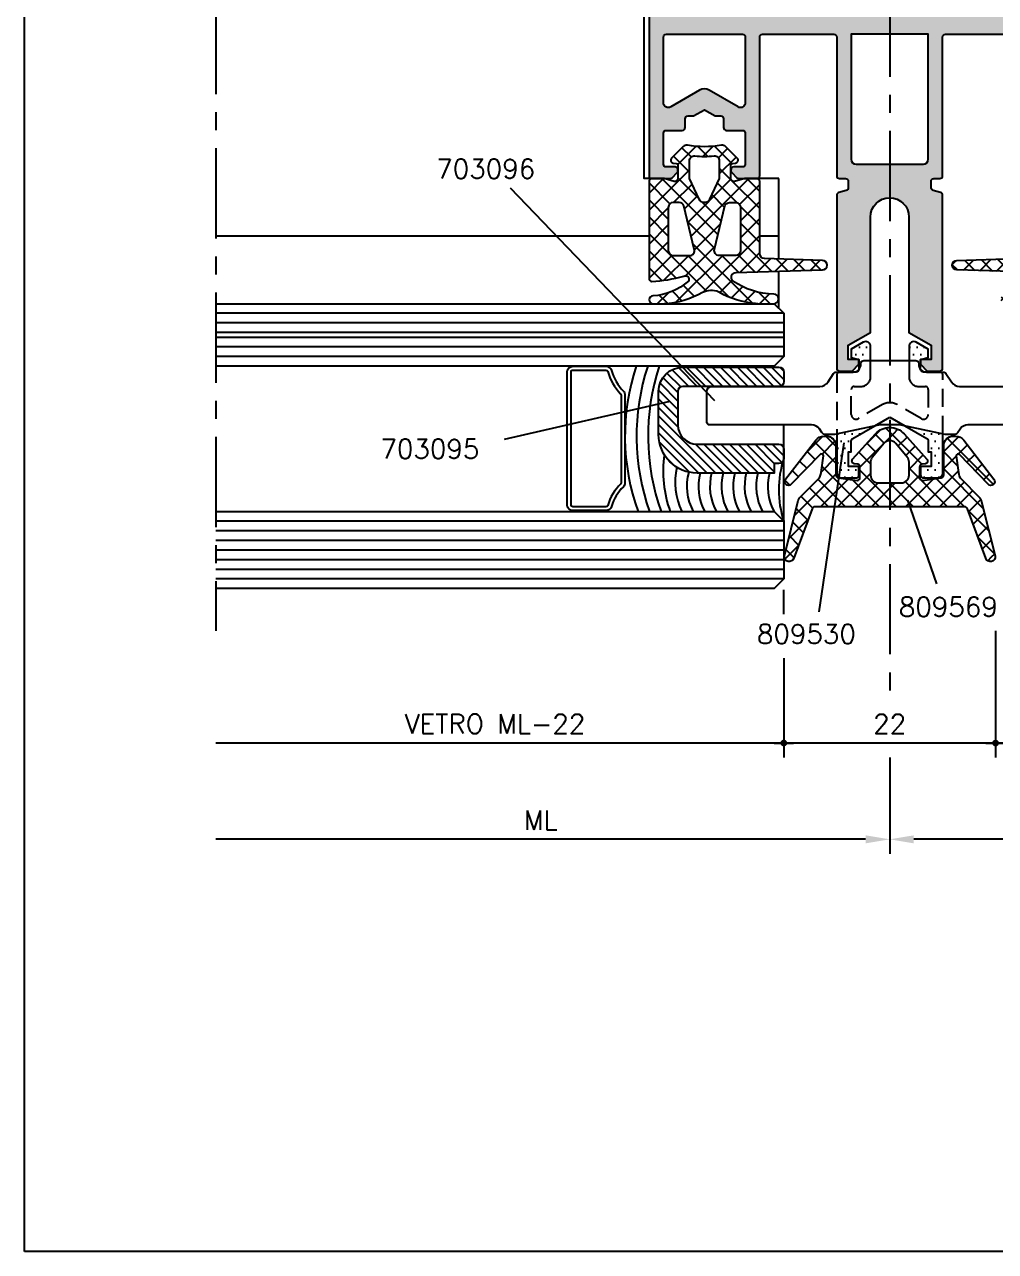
# Model space of a CAD drawing. Extents: x 0 to 1130, y -960 to 577.
# Drawn here: x 690 to 790.9, y 0 to 127.5 of the extents above; entities that cross this region are included whole.
import ezdxf

# ---------------------------------------------------------------- set-up
doc = ezdxf.new("R2010")
doc.units = 0
doc.header["$LTSCALE"] = 7.5
doc.header["$MEASUREMENT"] = 0
doc.linetypes.add('CENTER', pattern=[2, 1.25, -0.25, 0.25, -0.25])
doc.linetypes.add('HIDDEN', pattern=[0.375, 0.25, -0.125])
doc.layers.get('0').update_dxf_attribs({"linetype": 'CONTINUOUS'})
doc.layers.get('DEFPOINTS').update_dxf_attribs({"linetype": 'CONTINUOUS'})
for name, color, linetype in [('ASSI', 1, 'CENTER'), ('FILL', 8, 'CONTINUOUS'), ('FINE', 7, 'CONTINUOUS'), ('GOMMA', 3, 'CONTINUOUS'), ('GROSSA', 4, 'CONTINUOUS'), ('MARCHIO', 7, 'CONTINUOUS'), ('NASC', 7, 'HIDDEN'), ('QUOTE', 254, 'CONTINUOUS'), ('TESTO', 2, 'CONTINUOUS'), ('TRATTEGGI', 140, 'CONTINUOUS'), ('VETRO', 6, 'CONTINUOUS')]:
    doc.layers.add(name, color=color, linetype=linetype)
doc.styles.get("Standard").update_dxf_attribs({"font": 'romans.shx'})
doc.dimstyles.new('FRECCIA_1-1', dxfattribs={"dimtxt": 2, "dimasz": 2.5, "dimexe": 1.5, "dimexo": 1.5, "dimgap": 1, "dimtad": 3, "dimdsep": 46, "dimtxsty": 'Standard', "dimcen": 0, "dimclrt": 2, "dimaunit": 1, "dimadec": 0, "dimazin": 0, "dimtfac": 0.7, "dimtmove": 0, "dimatfit": 3, "dimfxl": 1, "dimtolj": 2, "dimarcsym": 0})
doc.dimstyles.new('SCALA_1-1$0', dxfattribs={"dimtxt": 2, "dimasz": 1, "dimexe": 1.5, "dimexo": 1.5, "dimgap": 1, "dimtad": 3, "dimdsep": 46, "dimtxsty": 'Standard', "dimblk1": 'PUNTO', "dimblk2": 'PUNTO', "dimsah": 1, "dimcen": 0.09, "dimclrt": 2, "dimadec": 0, "dimazin": 0, "dimtfac": 0.7, "dimtmove": 0, "dimatfit": 3, "dimldrblk": 'PUNTO', "dimfxl": 1, "dimtolj": 2, "dimarcsym": 0})
pattern_1 = [(45, (683.8072, 2e-07), (-0.8838835, 0.8838835), []), (135, (683.8072, 2e-07), (-0.8838835, -0.8838835), [])]

# ---------------------------------------------------------------- blocks, each defined once
blk = doc.blocks.new('PUNTO')
blk.add_line((-1, 0), (1, 0))
at = {"const_width": 0.35}
blk.add_lwpolyline([(-0.175, 0, 1), (0.175, 0, 1)], format="xyb", close=True, dxfattribs=at)
blk = doc.blocks.new('*D36')
at = {"layer": 'DEFPOINTS', "color": 0, "transparency": 16777216}
for p in [(790.87, 65.98), (768.87, 63.14), (768.87, 52.82)]:
    blk.add_point(p, dxfattribs=at)
at = {"layer": 'QUOTE', "color": 0, "lineweight": -2, "transparency": 16777216}
for p, q in [((790.87, 64.48), (790.87, 51.32)), ((768.87, 61.64), (768.87, 51.32)), ((789.87, 52.82), (769.87, 52.82))]:
    blk.add_line(p, q, dxfattribs=at)
at = {"layer": 'QUOTE', "color": 0, "lineweight": -2, "transparency": 16777216, "rotation": 180}
blk.add_blockref('PUNTO', (768.87, 52.82), dxfattribs=at)
at = {"layer": 'QUOTE', "color": 0, "lineweight": -2, "transparency": 16777216}
blk.add_blockref('PUNTO', (790.87, 52.82), dxfattribs=at)
at = {"layer": 'QUOTE', "color": 2, "transparency": 16777216, "insert": (779.87, 54.82), "char_height": 2, "attachment_point": 5}
blk.add_mtext('\\A2;22', dxfattribs=at)
blk = doc.blocks.new('*D37')
at = {"layer": 'DEFPOINTS', "color": 0, "transparency": 16777216}
for p in [(790.87, 65.98), (849.87, 64.58), (849.87, 52.82)]:
    blk.add_point(p, dxfattribs=at)
at = {"layer": 'QUOTE', "color": 0, "lineweight": -2, "transparency": 16777216}
for p, q in [((790.87, 64.48), (790.87, 51.32)), ((791.87, 52.82), (849.87, 52.82))]:
    blk.add_line(p, q, dxfattribs=at)
at = {"layer": 'QUOTE', "color": 0, "lineweight": -2, "transparency": 16777216, "rotation": 180}
blk.add_blockref('PUNTO', (790.87, 52.82), dxfattribs=at)
at = {"layer": 'QUOTE', "color": 2, "transparency": 16777216, "insert": (820.87, 54.82), "char_height": 2, "attachment_point": 5}
blk.add_mtext('\\A2;VETRO ML-22', dxfattribs=at)
blk = doc.blocks.new('_None')
blk = doc.blocks.new('*D38')
at = {"layer": 'DEFPOINTS', "color": 0, "transparency": 16777216}
for p in [(709.87, 73.47), (768.87, 63.14), (709.87, 52.82)]:
    blk.add_point(p, dxfattribs=at)
at = {"layer": 'QUOTE', "color": 0, "lineweight": -2, "transparency": 16777216}
for p, q in [((768.87, 61.64), (768.87, 51.32)), ((767.87, 52.82), (709.87, 52.82))]:
    blk.add_line(p, q, dxfattribs=at)
blk.add_blockref('PUNTO', (768.87, 52.82), dxfattribs=at)
at = {"layer": 'QUOTE', "color": 2, "transparency": 16777216, "insert": (738.87, 54.82), "char_height": 2, "attachment_point": 5}
blk.add_mtext('\\A2;VETRO ML-22', dxfattribs=at)
blk = doc.blocks.new('*D39')
at = {"layer": 'DEFPOINTS', "color": 0, "transparency": 16777216}
for p in [(849.87, 64.58), (779.87, 52.82), (779.87, 42.82)]:
    blk.add_point(p, dxfattribs=at)
at = {"layer": 'QUOTE', "color": 0, "lineweight": -2, "transparency": 16777216}
for p, q in [((779.87, 51.32), (779.87, 41.32)), ((849.87, 42.82), (782.37, 42.82))]:
    blk.add_line(p, q, dxfattribs=at)
at = {"layer": 'QUOTE', "color": 0, "transparency": 16777216}
blk.add_solid([(782.37, 43.23), (782.37, 42.4), (779.87, 42.82)], dxfattribs=at)
at = {"layer": 'QUOTE', "color": 2, "transparency": 16777216, "insert": (816.12, 44.82), "char_height": 2, "attachment_point": 5}
blk.add_mtext('\\A2;ML', dxfattribs=at)
blk = doc.blocks.new('*D40')
at = {"layer": 'DEFPOINTS', "color": 0, "transparency": 16777216}
for p in [(709.87, 64.58), (779.87, 52.82), (709.87, 42.82)]:
    blk.add_point(p, dxfattribs=at)
at = {"layer": 'QUOTE', "color": 0, "lineweight": -2, "transparency": 16777216}
for p, q in [((779.87, 51.32), (779.87, 41.32)), ((777.37, 42.82), (709.87, 42.82))]:
    blk.add_line(p, q, dxfattribs=at)
at = {"layer": 'QUOTE', "color": 0, "transparency": 16777216}
blk.add_solid([(777.37, 43.23), (777.37, 42.4), (779.87, 42.82)], dxfattribs=at)
at = {"layer": 'QUOTE', "color": 2, "transparency": 16777216, "insert": (743.62, 44.82), "char_height": 2, "attachment_point": 5}
blk.add_mtext('\\A2;ML', dxfattribs=at)

msp = doc.modelspace()

# ---------------------------------------------------------------- hatches: boundary and pattern name
at = {"layer": 'FILL'}
h = msp.add_hatch(color=253, dxfattribs=at)
edge = h.paths.add_edge_path(flags=16)
edge.add_arc((757.1708, 212.5675), 0.3, 90, 180)
edge.add_line((756.8708, 212.5675), (756.8708, 128.7675))
edge.add_arc((757.1708, 128.7675), 0.3, 180, 270)
edge.add_line((757.1708, 128.4675), (802.5708, 128.4675))
edge.add_arc((802.5708, 128.7675), 0.3, 270, 360)
edge.add_line((802.8708, 128.7675), (802.8708, 212.5675))
edge.add_arc((802.5708, 212.5675), 0.3, 0, 90)
edge.add_line((802.5708, 212.8675), (757.1708, 212.8675))
edge = h.paths.add_edge_path()
edge.add_line((764.5708, 112.6675), (763.6708, 112.6675))
edge.add_arc((763.6708, 112.3675), 0.3, 90, 180)
edge.add_line((763.3708, 112.3675), (763.3708, 112.2918))
edge.add_arc((763.6708, 112.2918), 0.3, 180, 225)
edge.add_line((763.4587, 112.0796), (763.983, 111.5554))
edge.add_arc((764.1951, 111.7675), 0.3, 225, 270)
edge.add_line((764.1951, 111.4675), (766.0708, 111.4675))
edge.add_arc((766.0708, 111.7675), 0.3, 270, 360)
edge.add_line((766.3708, 111.7675), (766.3708, 126.1675))
edge.add_arc((766.6708, 126.1675), 0.3, 90, 180, ccw=False)
edge.add_line((766.6708, 126.4675), (774.0708, 126.4675))
edge.add_arc((774.0708, 126.1675), 0.3, 0, 90, ccw=False)
edge.add_line((774.3708, 126.1675), (774.3708, 111.7675))
edge.add_arc((774.6708, 111.7675), 0.3, 180, 270)
edge.add_line((774.6708, 111.4675), (775.2708, 111.4675))
edge.add_arc((775.2708, 111.1675), 0.3, 0, 90, ccw=False)
edge.add_line((775.5708, 111.1675), (775.5708, 110.5192))
edge.add_arc((775.2708, 110.5192), 0.3, -75, 0, ccw=False)
edge.add_line((775.3485, 110.2295), (774.5932, 110.0271))
edge.add_arc((774.6708, 109.7373), 0.3, 105, 180)
edge.add_line((774.3708, 109.7373), (774.3708, 91.7675))
edge.add_arc((774.6708, 91.7675), 0.3, 180, 270)
edge.add_line((774.6708, 91.4675), (775.9708, 91.4675))
edge.add_line((775.9708, 91.4675), (776.6708, 92.1675))
edge.add_line((776.6708, 92.1675), (776.6708, 92.6675))
edge.add_line((776.6708, 92.6675), (775.5708, 92.6675))
edge.add_line((775.5708, 92.6675), (775.5708, 94.1396))
edge.add_line((775.5708, 94.1396), (777.8708, 95.4675))
edge.add_line((777.8708, 95.4675), (777.8708, 107.4675))
edge.add_arc((779.8708, 107.4675), 2, 0, 180, ccw=False)
edge.add_line((781.8708, 107.4675), (781.8708, 95.4675))
edge.add_line((781.8708, 95.4675), (784.1708, 94.1396))
edge.add_line((784.1708, 94.1396), (784.1708, 92.6675))
edge.add_line((784.1708, 92.6675), (783.0708, 92.6675))
edge.add_line((783.0708, 92.6675), (783.0708, 92.1675))
edge.add_line((783.0708, 92.1675), (783.7708, 91.4675))
edge.add_line((783.7708, 91.4675), (785.0708, 91.4675))
edge.add_arc((785.0708, 91.7675), 0.3, 270, 360)
edge.add_line((785.3708, 91.7675), (785.3708, 109.7373))
edge.add_arc((785.0708, 109.7373), 0.3, 0, 75)
edge.add_line((785.1485, 110.0271), (784.3932, 110.2295))
edge.add_arc((784.4708, 110.5192), 0.3, 180, 255, ccw=False)
edge.add_line((784.1708, 110.5192), (784.1708, 110.6675))
edge.add_line((784.1708, 110.6675), (784.1708, 111.1675))
edge.add_arc((784.4708, 111.1675), 0.3, 90, 180, ccw=False)
edge.add_line((784.4708, 111.4675), (785.0708, 111.4675))
edge.add_arc((785.0708, 111.7675), 0.3, 270, 360)
edge.add_line((785.3708, 111.7675), (785.3708, 126.1675))
edge.add_arc((785.6708, 126.1675), 0.3, 90, 180, ccw=False)
edge.add_line((785.6708, 126.4675), (793.0708, 126.4675))
edge.add_arc((793.0708, 126.1675), 0.3, 0, 90, ccw=False)
edge.add_line((793.3708, 126.1675), (793.3708, 111.7675))
edge.add_arc((793.6708, 111.7675), 0.3, 180, 270)
edge.add_line((793.6708, 111.4675), (795.5466, 111.4675))
edge.add_arc((795.5466, 111.7675), 0.3, 270, 315)
edge.add_line((795.7587, 111.5554), (796.283, 112.0796))
edge.add_arc((796.0708, 112.2918), 0.3, 315, 360)
edge.add_line((796.3708, 112.2918), (796.3708, 112.3675))
edge.add_arc((796.0708, 112.3675), 0.3, 0, 90)
edge.add_line((796.0708, 112.6675), (795.1708, 112.6675))
edge.add_arc((795.1708, 112.9675), 0.3, 180, 270, ccw=False)
edge.add_line((794.8708, 112.9675), (794.8708, 116.1675))
edge.add_arc((795.1708, 116.1675), 0.3, 90, 180, ccw=False)
edge.add_line((795.1708, 116.4675), (796.8208, 116.4675))
edge.add_arc((796.8208, 116.7675), 0.3, 270, 360)
edge.add_line((797.1208, 116.7675), (797.1208, 117.6675))
edge.add_arc((797.4208, 117.6675), 0.3, 90, 180, ccw=False)
edge.add_line((797.4208, 117.9675), (797.9869, 117.9675))
edge.add_line((797.9869, 117.9675), (799.1208, 118.6222))
edge.add_line((799.1208, 118.6222), (800.2548, 117.9675))
edge.add_line((800.2548, 117.9675), (800.8208, 117.9675))
edge.add_arc((800.8208, 117.6675), 0.3, 0, 90, ccw=False)
edge.add_line((801.1208, 117.6675), (801.1208, 116.7675))
edge.add_arc((801.4208, 116.7675), 0.3, 180, 270)
edge.add_line((801.4208, 116.4675), (803.0708, 116.4675))
edge.add_arc((803.0708, 116.1675), 0.3, 0, 90, ccw=False)
edge.add_line((803.3708, 116.1675), (803.3708, 112.9675))
edge.add_arc((803.0708, 112.9675), 0.3, 270, 360, ccw=False)
edge.add_line((803.0708, 112.6675), (802.1708, 112.6675))
edge.add_arc((802.1708, 112.3675), 0.3, 90, 180)
edge.add_line((801.8708, 112.3675), (801.8708, 112.2918))
edge.add_arc((802.1708, 112.2918), 0.3, 180, 225)
edge.add_line((801.9587, 112.0796), (802.483, 111.5554))
edge.add_arc((802.6951, 111.7675), 0.3, 225, 270)
edge.add_line((802.6951, 111.4675), (804.5708, 111.4675))
edge.add_arc((804.5708, 111.7675), 0.3, 270, 360)
edge.add_line((804.8708, 111.7675), (804.8708, 215.4675))
edge.add_arc((803.8708, 215.4675), 1, 0, 90)
edge.add_line((803.8708, 216.4675), (755.8708, 216.4675))
edge.add_arc((755.8708, 215.4675), 1, 90, 180)
edge.add_line((754.8708, 215.4675), (754.8708, 111.7675))
edge.add_arc((755.1708, 111.7675), 0.3, 180, 270)
edge.add_line((755.1708, 111.4675), (757.0466, 111.4675))
edge.add_arc((757.0466, 111.7675), 0.3, 270, 315)
edge.add_line((757.2587, 111.5554), (757.783, 112.0796))
edge.add_arc((757.5708, 112.2918), 0.3, 315, 360)
edge.add_line((757.8708, 112.2918), (757.8708, 112.3675))
edge.add_arc((757.5708, 112.3675), 0.3, 0, 90)
edge.add_line((757.5708, 112.6675), (756.6708, 112.6675))
edge.add_arc((756.6708, 112.9675), 0.3, 180, 270, ccw=False)
edge.add_line((756.3708, 112.9675), (756.3708, 116.1675))
edge.add_arc((756.6708, 116.1675), 0.3, 90, 180, ccw=False)
edge.add_line((756.6708, 116.4675), (758.3208, 116.4675))
edge.add_arc((758.3208, 116.7675), 0.3, 270, 360)
edge.add_line((758.6208, 116.7675), (758.6208, 117.6675))
edge.add_arc((758.9208, 117.6675), 0.3, 90, 180, ccw=False)
edge.add_line((758.9208, 117.9675), (759.4869, 117.9675))
edge.add_line((759.4869, 117.9675), (760.6208, 118.6222))
edge.add_line((760.6208, 118.6222), (761.7548, 117.9675))
edge.add_line((761.7548, 117.9675), (762.3208, 117.9675))
edge.add_arc((762.3208, 117.6675), 0.3, 0, 90, ccw=False)
edge.add_line((762.6208, 117.6675), (762.6208, 116.7675))
edge.add_arc((762.9208, 116.7675), 0.3, 180, 270)
edge.add_line((762.9208, 116.4675), (764.5708, 116.4675))
edge.add_arc((764.5708, 116.1675), 0.3, 0, 90, ccw=False)
edge.add_line((764.8708, 116.1675), (764.8708, 112.9675))
edge.add_arc((764.5708, 112.9675), 0.3, -90, 0, ccw=False)
edge = h.paths.add_edge_path(flags=16)
edge.add_line((756.3708, 119.3439), (756.3708, 126.1675))
edge.add_arc((756.6708, 126.1675), 0.3, 90, 180, ccw=False)
edge.add_line((756.6708, 126.4675), (764.5708, 126.4675))
edge.add_arc((764.5708, 126.1675), 0.3, 0, 90, ccw=False)
edge.add_line((764.8708, 126.1675), (764.8708, 119.3439))
edge.add_arc((764.3708, 119.3439), 0.5, -120, 0, ccw=False)
edge.add_line((764.1208, 118.9109), (761.1208, 120.6429))
edge.add_arc((760.6208, 119.7769), 1, 60, 120)
edge.add_line((760.1208, 120.6429), (757.1208, 118.9109))
edge.add_arc((756.8708, 119.3439), 0.5, 180, 300, ccw=False)
edge = h.paths.add_edge_path(flags=16)
edge.add_line((783.8708, 113.4675), (783.8708, 126.4675))
edge.add_line((783.8708, 126.4675), (775.8708, 126.4675))
edge.add_line((775.8708, 126.4675), (775.8708, 113.4675))
edge.add_arc((776.3708, 113.4675), 0.5, 180, 270)
edge.add_line((776.3708, 112.9675), (783.3708, 112.9675))
edge.add_arc((783.3708, 113.4675), 0.5, 270, 360)
edge = h.paths.add_edge_path(flags=16)
edge.add_arc((799.1208, 119.7769), 1, 60, 120, ccw=False)
edge.add_line((799.6208, 120.6429), (802.6208, 118.9109))
edge.add_arc((802.8708, 119.3439), 0.5, 240, 360)
edge.add_line((803.3708, 119.3439), (803.3708, 126.1675))
edge.add_arc((803.0708, 126.1675), 0.3, 0, 90)
edge.add_line((803.0708, 126.4675), (795.1708, 126.4675))
edge.add_arc((795.1708, 126.1675), 0.3, 90, 180)
edge.add_line((794.8708, 126.1675), (794.8708, 119.3439))
edge.add_arc((795.3708, 119.3439), 0.5, 180, 300)
edge.add_line((795.6208, 118.9109), (798.6208, 120.6429))
h = msp.add_hatch(dxfattribs=at)
h.set_pattern_fill('ANSI37', color=137, scale=10, style=0)
h.set_pattern_definition(pattern_1)
h.paths.add_polyline_path([(760.6208, 99.7423, 0.02794882), (760.4164, 99.6521), (759.9595, 99.433, -0.11061204), (756.2219, 98.4718), (755.2124, 98.4718, -0.92924617), (755.2708, 99.2675, 0.16496881), (758.9554, 100.8011, 0.79048834), (758.48, 101.3199, -0.0531271), (755.1708, 100.7723, -0.41421356), (754.8708, 101.0723), (754.8708, 111.1675, -0.41421356), (755.1708, 111.4675), (756.3722, 111.4675, -0.06554346), (756.4499, 111.4573), (757.4932, 111.1777, 0.49314543), (757.8708, 111.4675), (757.8708, 112.8451, 0.38887873), (757.6883, 113.0443), (757.3935, 113.0701, -0.63707026), (757.2075, 113.5811), (758.4158, 114.7894, -0.24541991), (758.8576, 114.928, 0.04434286), (760.6208, 114.7713), (760.6208, 113.7713, -0.0226568), (759.6161, 113.8169, 0.44100912), (759.0708, 113.3189), (759.0708, 111.4675), (760.0771, 109.3097, 0.29147342), (760.6208, 108.9632)])
h.paths.add_polyline_path([(758.4842, 108.6153, 0.32883045), (758.0066, 108.9675), (757.3708, 108.9675, 0.41421356), (756.8708, 108.4675), (756.8708, 103.9675, 0.41421356), (757.3708, 103.4675), (759.0893, 103.4675, 0.5050829), (759.567, 104.1153)], flags=16)
h.paths.add_polyline_path([(760.6208, 108.9632, 0.29147342), (761.1646, 109.3097), (762.1708, 111.4675), (762.1708, 113.3189, 0.44100912), (761.6256, 113.8169, -0.0226568), (760.6208, 113.7713), (760.6208, 114.7713, 0.04434286), (762.3841, 114.928, -0.24541991), (762.8258, 114.7894), (764.0341, 113.5811, -0.63707026), (763.8482, 113.0701), (763.5534, 113.0443, 0.38887873), (763.3708, 112.8451), (763.3708, 111.4675, 0.49314543), (763.7485, 111.1777), (764.83, 111.4675), (766.0708, 111.4675, -0.41421356), (766.3708, 111.1675), (766.3708, 103.6524, 0.4052433), (766.8555, 103.1526), (769.1182, 103.0831), (768.4312, 101.8304), (763.9054, 101.6908, 0.67565586), (763.5859, 100.8198, 0.14945272), (767.845, 99.4674, -0.92574555), (767.8988, 98.4718), (766.3547, 98.4718, -0.09819273), (762.529, 99.4612), (762.1069, 99.7107, 0.19269455), (760.6208, 99.7423)])
h.paths.add_polyline_path([(761.6747, 104.1153, 0.5050829), (762.1523, 103.4675), (763.8708, 103.4675, 0.41421356), (764.3708, 103.9675), (764.3708, 108.4675, 0.41421356), (763.8708, 108.9675), (763.2351, 108.9675, 0.32883045), (762.7574, 108.6153)], flags=16)
h.paths.add_polyline_path([(768.4312, 101.8304), (769.1182, 103.0831), (772.8862, 102.9673, -0.96973923), (772.8862, 101.9677)])
h = msp.add_hatch(dxfattribs=at)
h.set_pattern_fill('ANSI37', color=137, scale=10, style=0)
h.set_pattern_definition(pattern_1)
h.paths.add_polyline_path([(799.1208, 99.7423, -0.02794882), (799.3253, 99.6521), (799.7822, 99.433, 0.11061204), (803.5198, 98.4718), (804.5293, 98.4718, 0.92924617), (804.4708, 99.2675, -0.16496881), (800.7863, 100.8011, -0.79048834), (801.2617, 101.3199, 0.0531271), (804.5708, 100.7723, 0.41421356), (804.8708, 101.0723), (804.8708, 111.1675, 0.41421356), (804.5708, 111.4675), (803.3694, 111.4675, 0.06554346), (803.2918, 111.4573), (802.2485, 111.1777, -0.49314543), (801.8708, 111.4675), (801.8708, 112.8451, -0.38887873), (802.0534, 113.0443), (802.3482, 113.0701, 0.63707026), (802.5341, 113.5811), (801.3258, 114.7894, 0.24541991), (800.8841, 114.928, -0.04434286), (799.1208, 114.7713), (799.1208, 113.7713, 0.0226568), (800.1256, 113.8169, -0.44100912), (800.6708, 113.3189), (800.6708, 111.4675), (799.6646, 109.3097, -0.29147342), (799.1208, 108.9632)])
h.paths.add_polyline_path([(801.2574, 108.6153, -0.32883045), (801.7351, 108.9675), (802.3708, 108.9675, -0.41421356), (802.8708, 108.4675), (802.8708, 103.9675, -0.41421356), (802.3708, 103.4675), (800.6523, 103.4675, -0.5050829), (800.1747, 104.1153)], flags=16)
h.paths.add_polyline_path([(799.1208, 108.9632, -0.29147342), (798.5771, 109.3097), (797.5708, 111.4675), (797.5708, 113.3189, -0.44100912), (798.1161, 113.8169, 0.0226568), (799.1208, 113.7713), (799.1208, 114.7713, -0.04434286), (797.3576, 114.928, 0.24541991), (796.9158, 114.7894), (795.7075, 113.5811, 0.63707026), (795.8935, 113.0701), (796.1883, 113.0443, -0.38887873), (796.3708, 112.8451), (796.3708, 111.4675, -0.49314543), (795.9932, 111.1777), (794.9117, 111.4675), (793.6708, 111.4675, 0.41421356), (793.3708, 111.1675), (793.3708, 103.6524, -0.4052433), (792.8862, 103.1526), (790.6235, 103.0831), (791.3105, 101.8304), (795.8362, 101.6908, -0.67565586), (796.1558, 100.8198, -0.14945272), (791.8967, 99.4674, 0.92574555), (791.8428, 98.4718), (793.387, 98.4718, 0.09819273), (797.2127, 99.4612), (797.6348, 99.7107, -0.19269455), (799.1208, 99.7423)])
h.paths.add_polyline_path([(798.067, 104.1153, -0.5050829), (797.5893, 103.4675), (795.8708, 103.4675, -0.41421356), (795.3708, 103.9675), (795.3708, 108.4675, -0.41421356), (795.8708, 108.9675), (796.5066, 108.9675, -0.32883045), (796.9842, 108.6153)], flags=16)
h.paths.add_polyline_path([(791.3105, 101.8304), (790.6235, 103.0831), (786.8555, 102.9673, 0.96973923), (786.8555, 101.9677)])
h = msp.add_hatch(dxfattribs=at)
h.set_pattern_fill('DOTS', color=2, scale=12, style=0)
h.set_pattern_definition([(360, (295.21565, 657.9386), (0.375, 0.75), [0, -0.75])])
h.paths.add_polyline_path([(785.3799, 80.8675), (785.3799, 84.9429), (781.4384, 85.7807), (783.7299, 84.4577, -0.26794919), (783.8799, 84.1979), (783.8799, 83.0675), (784.1799, 83.0675), (784.1799, 81.5675), (783.0799, 81.5675), (783.0799, 80.6675, 0.41421356), (783.3799, 80.3675), (784.8799, 80.3675, 0.41421356)])
h.paths.add_polyline_path([(783.0815, 91.6365, -0.02585275), (783.0799, 91.6675), (783.0799, 92.6675), (783.8799, 92.8819), (783.8799, 93.7354), (782.6299, 94.4571, 0.57735027), (781.8799, 94.0241), (781.8799, 92.5675), (782.5799, 92.5675, -0.41421356), (782.8799, 92.2675), (782.8799, 92.1675, 0.18345668)])
h.paths.add_polyline_path([(777.1799, 92.5675), (777.8799, 92.5675), (777.8799, 94.0241, 0.57735027), (777.1299, 94.4571), (775.8799, 93.7354), (775.8799, 92.8819), (776.6799, 92.6675), (776.6799, 91.6675, -0.02585275), (776.6783, 91.6365, 0.18345668), (776.8799, 92.1675), (776.8799, 92.2675, -0.41421356)])
h.paths.add_polyline_path([(776.3799, 80.3675, 0.41421356), (776.6799, 80.6675), (776.6799, 81.5675), (775.5799, 81.5675), (775.5799, 83.0675), (775.8799, 83.0675), (775.8799, 84.1979, -0.26794919), (776.0299, 84.4577), (778.3213, 85.7807), (774.3799, 84.9429), (774.3799, 80.8675, 0.41421356), (774.8799, 80.3675)])
h = msp.add_hatch(dxfattribs=at)
h.set_pattern_fill('ANSI37', color=137, scale=10, style=0)
h.set_pattern_definition([(45, (690, 0), (-0.883883, 0.883883), []), (135, (690, 0), (-0.883883, -0.883883), [])])
edge = h.paths.add_edge_path(flags=16)
edge.add_line((781.8799, 80.6469), (781.8799, 82.0054))
edge.add_arc((781.0799, 82.0054), 0.8, 360, 400.179417)
edge.add_line((781.6911, 82.5215), (780.4911, 83.9426))
edge.add_arc((779.8799, 83.4264), 0.8, 40.179417, 139.820583)
edge.add_line((779.2687, 83.9426), (778.0687, 82.5215))
edge.add_arc((778.6799, 82.0054), 0.8, 139.820583, 180)
edge.add_line((777.8799, 82.0054), (777.8799, 80.6469))
edge.add_arc((778.6799, 80.6469), 0.8, 180, 270)
edge.add_line((778.6799, 79.8469), (781.0799, 79.8469))
edge.add_arc((781.0799, 80.6469), 0.8, 270, 360)
edge = h.paths.add_edge_path()
edge.add_arc((776.2494, 82.126), 0.3, 139.820583, 255, ccw=False)
edge.add_line((776.0202, 82.3195), (778.3953, 84.9505))
edge.add_arc((779.8799, 83.6103), 2, 42.074914, 137.925087, ccw=False)
edge.add_line((781.3644, 84.9505), (783.7396, 82.3195))
edge.add_arc((783.5104, 82.126), 0.3, -75, 40.179417, ccw=False)
edge.add_line((783.5881, 81.8362), (783.2022, 81.7864))
edge.add_arc((783.2799, 81.4966), 0.3, 105, 180)
edge.add_line((782.9799, 81.4966), (782.9799, 80.4073))
edge.add_arc((783.2799, 80.4073), 0.3, 180, 270)
edge.add_line((783.2799, 80.1073), (785.2212, 80.3769))
edge.add_arc((785.1799, 80.674), 0.3, 277.907163, 360)
edge.add_line((785.4799, 80.674), (785.4799, 83.7127))
edge.add_arc((786.4799, 83.7127), 1, 90, 180, ccw=False)
edge.add_line((786.4799, 84.7127), (786.7462, 84.7127))
edge.add_arc((786.7462, 83.7127), 1, 35.603159, 90, ccw=False)
edge.add_line((787.5592, 84.2949), (790.7023, 80.222))
edge.add_arc((790.381, 79.9838), 0.4, -136.61086, 36.557019, ccw=False)
edge.add_line((790.0904, 79.709), (787.1282, 82.7932))
edge.add_arc((786.9792, 82.6598), 0.2, 41.820841, 180)
edge.add_line((786.7792, 82.6598), (787.0239, 80.9357))
edge.add_arc((788.0239, 80.9357), 1, 180, 225)
edge.add_line((787.3168, 80.2286), (789.1441, 78.4013))
edge.add_arc((788.437, 77.6942), 1, 10.52904, 45, ccw=False)
edge.add_line((789.4202, 77.8769), (790.8328, 72.2589))
edge.add_arc((790.3412, 72.1675), 0.5, -165.45627, 10.52904, ccw=False)
edge.add_line((789.8572, 72.0419), (787.9523, 77.1428))
edge.add_arc((787.6619, 77.0675), 0.3, 14.54373, 90)
edge.add_line((787.6619, 77.3675), (772.0979, 77.3675))
edge.add_arc((772.0979, 77.0675), 0.3, 90, 165.45627)
edge.add_line((771.8075, 77.1428), (769.9025, 72.0419))
edge.add_arc((769.4186, 72.1675), 0.5, 169.47096, 345.45627, ccw=False)
edge.add_line((768.927, 72.2589), (770.3396, 77.8769))
edge.add_arc((771.3227, 77.6942), 1, 135, 169.47096, ccw=False)
edge.add_line((770.6156, 78.4013), (772.4429, 80.2286))
edge.add_arc((771.7358, 80.9357), 1, 315, 360)
edge.add_line((772.7358, 80.9357), (772.9806, 82.6598))
edge.add_arc((772.7806, 82.6598), 0.2, 0, 138.179159)
edge.add_line((772.6316, 82.7932), (769.6494, 79.709))
edge.add_arc((769.3587, 79.9838), 0.4, 143.442981, 316.61086, ccw=False)
edge.add_line((769.0374, 80.222), (772.2005, 84.2949))
edge.add_arc((773.0136, 83.7127), 1, 90, 144.396841, ccw=False)
edge.add_line((773.0136, 84.7127), (773.2799, 84.7127))
edge.add_arc((773.2799, 83.7127), 1, 0, 90, ccw=False)
edge.add_line((774.2799, 83.7127), (774.2799, 80.674))
edge.add_arc((774.5799, 80.674), 0.3, 180, 262.092837)
edge.add_line((774.5386, 80.3769), (776.4799, 80.1073))
edge.add_arc((776.4799, 80.4073), 0.3, 270, 360)
edge.add_line((776.7799, 80.4073), (776.7799, 81.4966))
edge.add_arc((776.4799, 81.4966), 0.3, 360, 435)
edge.add_line((776.5575, 81.7864), (776.1717, 81.8362))
at = {"layer": 'TRATTEGGI'}
h = msp.add_hatch(dxfattribs=at)
h.set_pattern_fill('ANSI31', color=256, scale=5, angle=90, style=0)
h.set_pattern_definition([(315, (987.2222, 275.29826), (0.4419417, 0.4419417), [])])
h.paths.add_polyline_path([(759.8708, 83.8675, -0.41421356), (757.8708, 85.8675), (757.8708, 89.3675, -0.41421356), (758.3708, 89.8675), (768.3708, 89.8675, 0.41421356), (768.8708, 90.3675), (768.8708, 91.3675, 0.41421356), (768.3708, 91.8675), (758.3708, 91.8675, 0.41421356), (755.8708, 89.3675), (755.8708, 84.8675, 0.41421356), (759.8708, 80.8675), (767.8708, 80.8675), (767.8708, 81.8675), (768.3708, 81.8675, 0.41421356), (768.8708, 82.3675), (768.8708, 83.3675, 0.41421356), (768.3708, 83.8675)])

# ---------------------------------------------------------------- linework, layer by layer
at = {"layer": 'ASSI'}
for p, q in [((779.8708, 221.413), (779.8708, 57.7815)), ((709.8708, 219.6238), (709.8708, 64.4633))]:
    msp.add_line(p, q, dxfattribs=at)
at = {"layer": 'FINE'}
for p, q in [((768.3708, 111.4675), (766.0708, 111.4675)), ((768.3708, 103.106), (768.3708, 111.4675)), ((754.8715, 105.4675), (709.8708, 105.4675)), ((768.3708, 105.4675), (766.3715, 105.4675)), ((768.8708, 75.8675), (768.8708, 85.8675))]:
    msp.add_line(p, q, dxfattribs=at)
for points in [[(755.1708, 111.4675), (754.3715, 111.4675), (754.3708, 215.4675), (709.8708, 215.4675)], [(768.3708, 97.9675), (768.3708, 101.8285)]]:
    msp.add_lwpolyline(points, dxfattribs=at)
for centre, radius, start, end in [((775.5912, 84.7048), 23.2222, 161.775188, 199.724259), ((776.7912, 84.7048), 23.2222, 161.775188, 199.724259), ((778.0761, 84.7196), 23.307, 161.882018, 199.688034), ((768.6524, 81.0509), 12.3139, 171.938541, 199.860457), ((778.5921, 79.1175), 10.2501, 161.514202, 198.485798), ((764.8532, 79.9477), 7.2674, 167.852849, 205.077241), ((764.2749, 79.5094), 5.4826, 164.594912, 208.807916), ((765.3713, 79.4825), 5.3789, 165.079635, 209.088791), ((766.5713, 79.4825), 5.3789, 165.079635, 209.088791), ((767.7713, 79.4825), 5.3789, 165.079635, 209.088791), ((768.9713, 79.4825), 5.3789, 165.079635, 209.088791), ((770.1713, 79.4825), 5.3789, 165.079635, 209.088791), ((771.3713, 79.4825), 5.3789, 165.079635, 209.088791), ((772.5713, 79.4825), 5.3789, 165.079635, 209.088791)]:
    msp.add_arc(centre, radius, start, end, dxfattribs=at)
at = {"layer": 'GOMMA'}
for points in [[(762.8258, 114.7894, 0.24541991), (762.3841, 114.928, -0.08886044), (758.8576, 114.928, 0.24541991), (758.4158, 114.7894), (757.2075, 113.5811, 0.63707026), (757.3935, 113.0701), (757.6883, 113.0443, -0.38887873), (757.8708, 112.8451), (757.8708, 111.4675, -0.49314543), (757.4932, 111.1777), (756.4499, 111.4573, 0.06554346), (756.3722, 111.4675), (755.1708, 111.4675, 0.41421356), (754.8708, 111.1675), (754.8708, 101.0723, 0.41421356), (755.1708, 100.7723, 0.0531271), (758.48, 101.3199, -0.79048834), (758.9554, 100.8011, -0.16496881), (755.2708, 99.2675, 1), (755.2708, 98.4675), (755.9133, 98.4675, 0.11946707), (759.9595, 99.433), (760.4164, 99.6521, -0.2218381), (762.1069, 99.7107), (762.529, 99.4612, 0.10019344), (766.435, 98.4675), (767.8335, 98.4675, 1), (767.8335, 99.4675, -0.14906762), (763.5859, 100.8198, -0.67565586), (763.9054, 101.6908), (772.8862, 101.9677, 0.96973923), (772.8862, 102.9673), (766.8555, 103.1526, -0.4052433), (766.3708, 103.6524), (766.3708, 111.1675, 0.41421356), (766.0708, 111.4675), (764.83, 111.4675), (763.7485, 111.1777, -0.49314543), (763.3708, 111.4675), (763.3708, 112.8451, -0.38887873), (763.5534, 113.0443), (763.8482, 113.0701, 0.63707026), (764.0341, 113.5811)], [(759.6161, 113.8169, 0.04533687), (761.6256, 113.8169, -0.44100912), (762.1708, 113.3189), (762.1708, 111.4675), (761.1646, 109.3097, -0.63707026), (760.0771, 109.3097), (759.0708, 111.4675), (759.0708, 113.3189, -0.44100912)], [(758.0066, 108.9675), (757.3708, 108.9675, 0.41421356), (756.8708, 108.4675), (756.8708, 103.9675, 0.41421356), (757.3708, 103.4675), (759.0893, 103.4675, 0.5050829), (759.567, 104.1153), (758.4842, 108.6153, 0.32883045)], [(763.2351, 108.9675), (763.8708, 108.9675, -0.41421356), (764.3708, 108.4675), (764.3708, 103.9675, -0.41421356), (763.8708, 103.4675), (762.1523, 103.4675, -0.5050829), (761.6747, 104.1153), (762.7574, 108.6153, -0.32883045)], [(776.1717, 81.8362, -0.54963771), (776.0202, 82.3195), (778.3953, 84.9505, -0.44444558), (781.3644, 84.9505), (783.7396, 82.3195, -0.54963771), (783.5881, 81.8362), (783.2022, 81.7864, 0.33945426), (782.9799, 81.4966), (782.9799, 80.4073, 0.41421356), (783.2799, 80.1073), (785.2212, 80.3769, 0.37434645), (785.4799, 80.674), (785.4799, 83.7127, -0.41421356), (786.4799, 84.7127), (786.7462, 84.7127, -0.24191087), (787.5592, 84.2949), (790.7023, 80.222, -0.94208775), (790.0904, 79.709), (787.1282, 82.7932, 0.68843256), (786.7792, 82.6598), (787.0239, 80.9357, 0.19891237), (787.3168, 80.2286), (789.1441, 78.4013, -0.1515525), (789.4202, 77.8769), (790.8328, 72.2589, -0.96556491), (789.8572, 72.0419), (787.9523, 77.1428, 0.34167602), (787.6619, 77.3675), (772.0979, 77.3675, 0.34167602), (771.8075, 77.1428), (769.9025, 72.0419, -0.96556491), (768.927, 72.2589), (770.3396, 77.8769, -0.1515525), (770.6156, 78.4013), (772.4429, 80.2286, 0.19891237), (772.7358, 80.9357), (772.9806, 82.6598, 0.68843256), (772.6316, 82.7932), (769.6494, 79.709, -0.94208775), (769.0374, 80.222), (772.2005, 84.2949, -0.24191087), (773.0136, 84.7127), (773.2799, 84.7127, -0.41421356), (774.2799, 83.7127), (774.2799, 80.674, 0.37434645), (774.5386, 80.3769), (776.4799, 80.1073, 0.41421356), (776.7799, 80.4073), (776.7799, 81.4966, 0.33945426), (776.5575, 81.7864)], [(781.8799, 80.6469), (781.8799, 82.0054, 0.17713429), (781.6911, 82.5215), (780.4911, 83.9426, 0.46440288), (779.2687, 83.9426), (778.0687, 82.5215, 0.17713429), (777.8799, 82.0054), (777.8799, 80.6469, 0.41421356), (778.6799, 79.8469), (781.0799, 79.8469, 0.41421356)]]:
    msp.add_lwpolyline(points, format="xyb", close=True, dxfattribs=at)
for points in [[(795.8362, 101.6908), (786.8555, 101.9677, -0.96973923), (786.8555, 102.9673), (792.8862, 103.1526, 0.4052433)], [(777.8799, 92.5675), (777.8799, 94.0241, 0.57735027), (777.1299, 94.4571), (775.8799, 93.7354), (775.8799, 92.8819), (776.6799, 92.6675), (776.6799, 91.6675, -0.41421356), (776.3799, 91.3675), (774.6799, 91.3675)], [(785.0799, 91.3675), (783.3799, 91.3675, -0.41421356), (783.0799, 91.6675), (783.0799, 92.6675), (783.8799, 92.8819), (783.8799, 93.7354), (782.6299, 94.4571, 0.57735027), (781.8799, 94.0241), (781.8799, 92.5675)], [(774.3799, 84.9429), (774.3799, 80.8675, 0.41421356), (774.8799, 80.3675), (776.3799, 80.3675, 0.41421356), (776.6799, 80.6675), (776.6799, 81.5675), (775.5799, 81.5675), (775.5799, 83.0675), (775.8799, 83.0675), (775.8799, 84.1979, -0.26794919), (776.0299, 84.4577), (778.3213, 85.7807)], [(781.4384, 85.7807), (783.7299, 84.4577, -0.26794919), (783.8799, 84.1979), (783.8799, 83.0675), (784.1799, 83.0675), (784.1799, 81.5675), (783.0799, 81.5675), (783.0799, 80.6675, 0.41421356), (783.3799, 80.3675), (784.8799, 80.3675, 0.41421356), (785.3799, 80.8675), (785.3799, 84.9429)]]:
    msp.add_lwpolyline(points, format="xyb", dxfattribs=at)
at = {"layer": 'GROSSA'}
for points in [[(754.8708, 215.4675), (754.8708, 111.7675, 0.41421356), (755.1708, 111.4675), (757.0466, 111.4675, 0.19891237), (757.2587, 111.5554), (757.783, 112.0796, 0.19891237), (757.8708, 112.2918), (757.8708, 112.3675, 0.41421356), (757.5708, 112.6675), (756.6708, 112.6675, -0.41421356), (756.3708, 112.9675), (756.3708, 116.1675, -0.41421356), (756.6708, 116.4675), (758.3208, 116.4675, 0.41421356), (758.6208, 116.7675), (758.6208, 117.6675, -0.41421356), (758.9208, 117.9675), (759.4869, 117.9675), (760.6208, 118.6222), (761.7548, 117.9675), (762.3208, 117.9675, -0.41421356), (762.6208, 117.6675), (762.6208, 116.7675, 0.41421356), (762.9208, 116.4675), (764.5708, 116.4675, -0.41421356), (764.8708, 116.1675), (764.8708, 112.9675, -0.41421356), (764.5708, 112.6675), (763.6708, 112.6675, 0.41421356), (763.3708, 112.3675), (763.3708, 112.2918, 0.19891237), (763.4587, 112.0796), (763.983, 111.5554, 0.19891237), (764.1951, 111.4675), (766.0708, 111.4675, 0.41421356), (766.3708, 111.7675), (766.3708, 126.1675, -0.41421356), (766.6708, 126.4675), (774.0708, 126.4675, -0.41421356), (774.3708, 126.1675), (774.3708, 111.7675, 0.41421356), (774.6708, 111.4675), (775.2708, 111.4675, -0.41421356), (775.5708, 111.1675), (775.5708, 110.5192, -0.33945426), (775.3485, 110.2295), (774.5932, 110.0271, 0.33945426), (774.3708, 109.7373), (774.3708, 91.7675, 0.41421356), (774.6708, 91.4675), (775.9708, 91.4675), (776.6708, 92.1675), (776.6708, 92.6675), (775.5708, 92.6675), (775.5708, 94.1396), (777.8708, 95.4675), (777.8708, 107.4675, -1), (781.8708, 107.4675), (781.8708, 95.4675), (784.1708, 94.1396), (784.1708, 92.6675), (783.0708, 92.6675), (783.0708, 92.1675), (783.7708, 91.4675), (785.0708, 91.4675, 0.41421356), (785.3708, 91.7675), (785.3708, 109.7373, 0.33945426), (785.1485, 110.0271), (784.3932, 110.2295, -0.33945426), (784.1708, 110.5192), (784.1708, 110.6675), (784.1708, 111.1675, -0.41421356), (784.4708, 111.4675), (785.0708, 111.4675, 0.41421356), (785.3708, 111.7675), (785.3708, 126.1675, -0.41421356), (785.6708, 126.4675), (793.0708, 126.4675, -0.41421356)], [(798.5799, 85.8675), (788.0028, 85.8675, 0.24469844), (787.1837, 85.4411), (786.9313, 85.0807, -0.24469844), (786.5218, 84.8675), (785.8396, 84.8675, -0.05240778), (785.6317, 84.8893), (781.0607, 85.8609, 0.05240778), (780.9984, 85.8675), (778.7614, 85.8675, 0.05240778), (778.699, 85.8609), (774.1281, 84.8893, -0.05240778), (773.9202, 84.8675), (773.238, 84.8675, -0.24469844), (772.8284, 85.0807), (772.5643, 85.4579), (772.5761, 85.4411, 0.24469844), (771.7569, 85.8675), (761.1799, 85.8675, -0.41421356), (760.8799, 86.1675), (760.8799, 89.3675, -0.41421356), (761.3799, 89.8675), (772.6295, 89.8675, 0.25700081), (773.4744, 90.3324), (774.0415, 91.228, -0.25700081), (774.295, 91.3675), (776.0799, 91.3675, 0.41421356), (776.8799, 92.1675), (776.8799, 92.2675, -0.41421356), (777.1799, 92.5675), (782.5799, 92.5675, -0.41421356), (782.8799, 92.2675), (782.8799, 92.1675, 0.41421356), (783.6799, 91.3675), (785.4648, 91.3675, -0.25700081), (785.7182, 91.228), (786.2854, 90.3324, 0.25700081), (787.1302, 89.8675), (798.3799, 89.8675, -0.41421356)]]:
    msp.add_lwpolyline(points, format="xyb", dxfattribs=at)
for points in [[(756.3708, 119.3439), (756.3708, 126.1675, -0.41421356), (756.6708, 126.4675), (764.5708, 126.4675, -0.41421356), (764.8708, 126.1675), (764.8708, 119.3439, -0.57735027), (764.1208, 118.9109), (761.1208, 120.6429, 0.26794919), (760.1208, 120.6429), (757.1208, 118.9109, -0.57735027)], [(783.8708, 113.4675), (783.8708, 126.4675), (775.8708, 126.4675), (775.8708, 113.4675, 0.41421356), (776.3708, 112.9675), (783.3708, 112.9675, 0.41421356)], [(768.8708, 91.3675), (768.8708, 90.3675, -0.41421356), (768.3708, 89.8675), (758.3708, 89.8675, 0.41421356), (757.8708, 89.3675), (757.8708, 85.8675, 0.41421356), (759.8708, 83.8675), (768.3708, 83.8675, -0.41421356), (768.8708, 83.3675), (768.8708, 82.3675, -0.41421356), (768.3708, 81.8675), (767.8708, 81.8675), (767.8708, 80.8675), (759.8708, 80.8675, -0.41421356), (755.8708, 84.8675), (755.8708, 89.3675, -0.41421356), (758.3708, 91.8675), (768.3708, 91.8675, -0.41421356)]]:
    msp.add_lwpolyline(points, format="xyb", close=True, dxfattribs=at)
at = {"layer": 'MARCHIO'}
msp.add_lwpolyline([(690, 0), (690, 297), (900, 297), (900, 0)], close=True, dxfattribs=at)
at = {"layer": 'NASC'}
for points in [[(781.8799, 92.5675), (781.8799, 90.8675, 0.41421356), (782.8799, 89.8675), (783.5799, 89.8675, -0.41421356), (783.8799, 89.5675), (783.8799, 86.9692, -0.57735027), (783.1299, 86.5361), (780.6299, 87.9795, 0.26794919), (779.1299, 87.9795), (776.6299, 86.5361, -0.57735027), (775.8799, 86.9692), (775.8799, 89.5675, -0.41421356), (776.1799, 89.8675), (776.8799, 89.8675, 0.41421356), (777.8799, 90.8675), (777.8799, 92.5675)], [(774.6799, 91.3675, 0.41421356), (774.3799, 91.0675), (774.3799, 84.9429)], [(785.3799, 84.9429), (785.3799, 91.0675, 0.41421356), (785.0799, 91.3675)]]:
    msp.add_lwpolyline(points, format="xyb", dxfattribs=at)
msp.add_lwpolyline([(778.3213, 85.7807), (779.8799, 86.6805), (781.4384, 85.7807)], dxfattribs=at)
at = {"layer": 'QUOTE'}
for p, q in [((761.7055, 88.3626), (740.4871, 110.4508)), ((757.0153, 88.3133), (739.8075, 84.3597)), ((775.0901, 84.0135), (772.4972, 66.4467)), ((781.7286, 78.0615), (784.7266, 69.3689)), ((768.8708, 66.1989), (768.8708, 68.7415))]:
    msp.add_line(p, q, dxfattribs=at)
at = {"layer": 'TRATTEGGI'}
for p, q in [((768.8708, 97.4675), (709.8708, 97.4675)), ((768.8708, 96.4675), (709.8708, 96.4675)), ((768.8708, 95.4675), (709.8708, 95.4675)), ((768.8708, 94.9675), (709.8708, 94.9675)), ((768.8708, 93.9675), (709.8708, 93.9675)), ((768.8708, 92.9675), (709.8708, 92.9675)), ((768.8708, 75.8675), (709.8708, 75.8675)), ((768.8708, 74.8675), (709.8708, 74.8675)), ((768.8708, 73.8675), (709.8708, 73.8675)), ((768.8708, 72.8675), (709.8708, 72.8675)), ((768.8708, 71.8675), (709.8708, 71.8675)), ((768.8708, 70.8675), (709.8708, 70.8675)), ((768.8708, 69.8675), (709.8708, 69.8675))]:
    msp.add_line(p, q, dxfattribs=at)
at = {"layer": 'VETRO'}
for points in [[(709.8708, 98.4675), (767.8708, 98.4675), (768.8708, 97.4675), (768.8708, 92.9675), (767.8708, 91.9675), (709.8708, 91.9675)], [(709.8708, 76.8675), (767.8708, 76.8675), (768.8708, 75.8675), (768.8708, 69.8675), (767.8708, 68.8675), (709.8708, 68.8675)]]:
    msp.add_lwpolyline(points, dxfattribs=at)
msp.add_lwpolyline([(752.3708, 88.9661), (752.3708, 79.8689, -0.19502935), (752.2014, 79.451, 0.13006784), (750.9718, 77.4069, -0.33690821), (750.3937, 76.9675), (746.9708, 76.9675, -0.41421356), (746.3708, 77.5675), (746.3708, 91.3675, -0.41421356), (746.9708, 91.9675), (750.3937, 91.9675, -0.33690821), (750.9718, 91.5281, 0.12553016), (752.2014, 89.384, -0.19502935)], format="xyb", close=True, dxfattribs=at)
at = {"layer": 'VETRO', "color": 7}
msp.add_lwpolyline([(751.9708, 88.9661), (751.9708, 79.8689, -0.19502935), (751.9144, 79.7296, 0.12972249), (750.5864, 77.514, -0.33690821), (750.3937, 77.3675), (746.9708, 77.3675, -0.41421356), (746.7708, 77.5675), (746.7708, 91.3675, -0.41421356), (746.9708, 91.5675), (750.3937, 91.5675, -0.33690821), (750.5864, 91.421, 0.12553016), (751.9144, 89.1054, -0.19502935)], format="xyb", close=True, dxfattribs=at)

# ---------------------------------------------------------------- texts
at = {"layer": 'TESTO'}
for s, p in [('703096', (732.7623, 111.475)), ('703095', (726.969, 82.3753)), ('809569', (780.8197, 65.9734)), ('809530', (766.0749, 63.153))]:
    msp.add_text(s, height=2, dxfattribs=at).set_placement(p)

# ---------------------------------------------------------------- dimensions: what is measured, and where the dimension line sits
at = {"layer": 'QUOTE'}
for base, p1, p2, text, dimstyle, override, picture, middle in [((709.8708, 52.8169), (768.8708, 63.144), (709.8708, 73.4675), 'VETRO ML-22', 'SCALA_1-1$0', {"dimblk2": 'None', "dimse2": 1}, '*D38', (738.8708, 54.8169)), ((849.8708, 52.8169), (790.8708, 65.9778), (849.8708, 64.5781), 'VETRO ML-22', 'SCALA_1-1$0', {"dimblk2": 'None', "dimse2": 1, "dimsd2": 0}, '*D37', (820.8708, 54.8169)), ((709.8708, 42.8169), (779.8708, 52.8169), (709.8708, 64.5781), 'ML', 'FRECCIA_1-1', {"dimblk2": 'None', "dimsah": 1, "dimse2": 1}, '*D40', (743.6208, 44.8169)), ((779.8708, 42.8169), (849.8708, 64.5781), (779.8708, 52.8169), 'ML', 'FRECCIA_1-1', {"dimblk1": 'None', "dimsah": 1, "dimse1": 1}, '*D39', (816.1208, 44.8169))]:
    dim = msp.add_linear_dim(base=base, p1=p1, p2=p2, text=text, dimstyle=dimstyle, override=override, dxfattribs=at)
    dim.commit()
    dim.dimension.update_dxf_attribs({"geometry": picture, "text_midpoint": middle})
dim = msp.add_linear_dim(base=(768.8708, 52.8169), p1=(790.8708, 65.9778), p2=(768.8708, 63.144), dimstyle='SCALA_1-1$0', dxfattribs=at)
dim.commit()
dim.dimension.update_dxf_attribs({"geometry": '*D36', "text_midpoint": (779.8708, 54.8169)})

doc.saveas('drawing.dxf')
